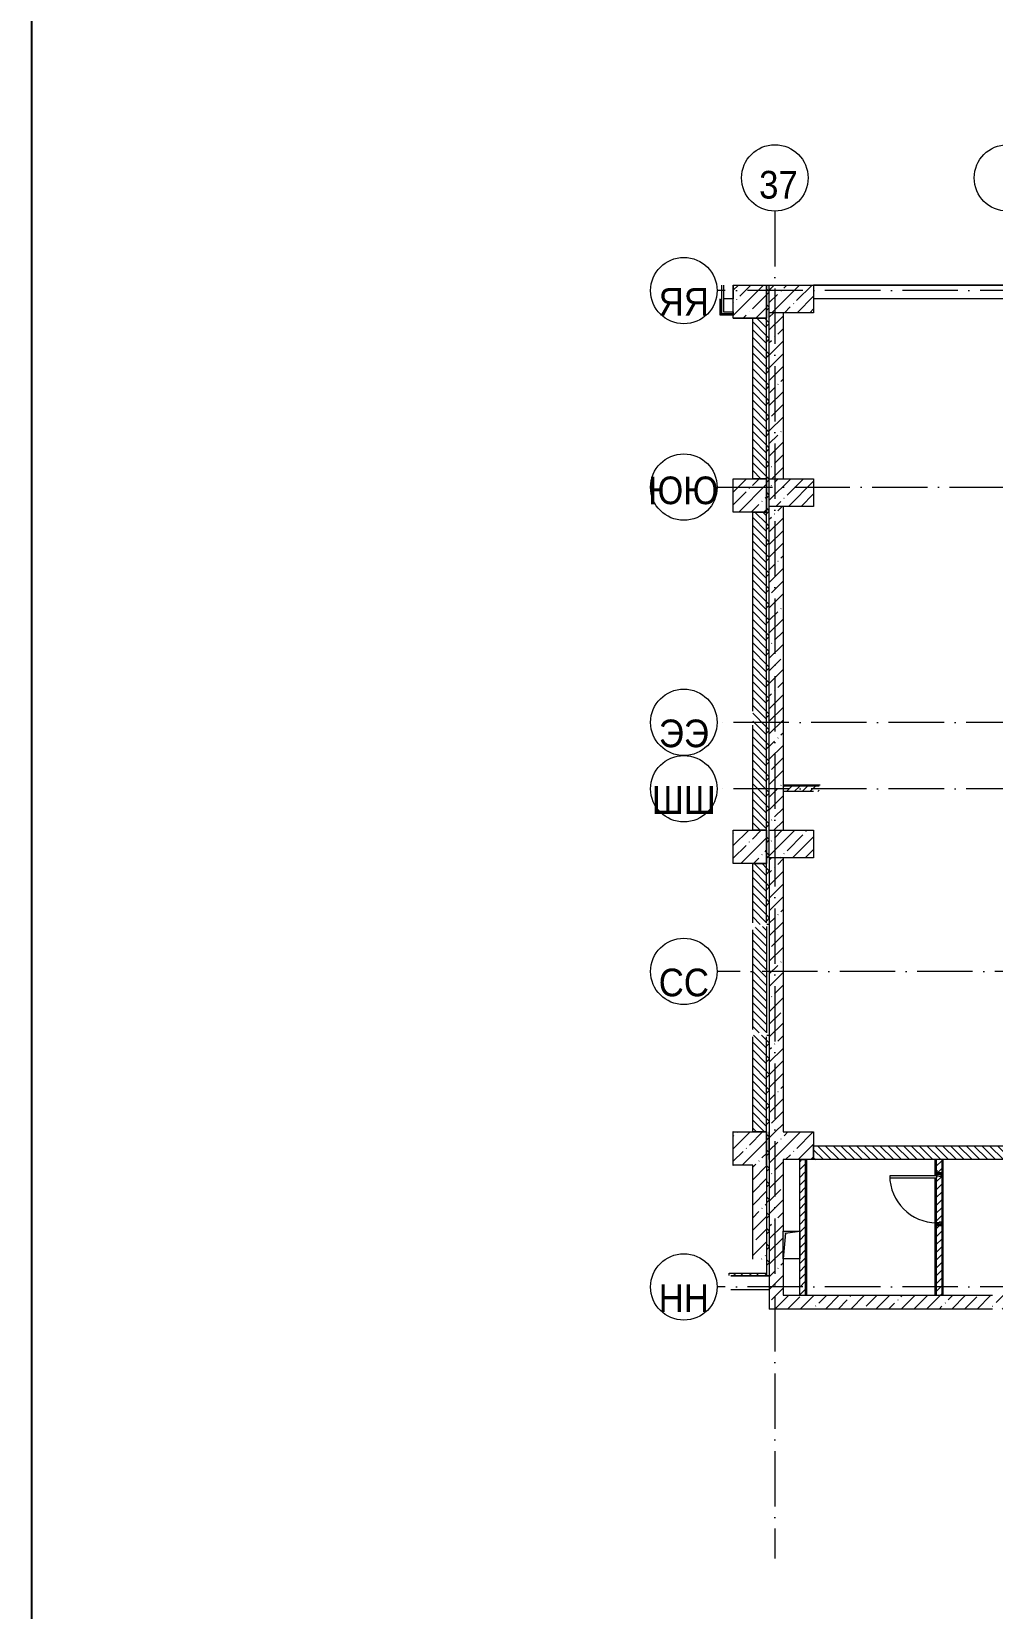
# Model space of a CAD drawing. Header units: millimetres. Extents: x -81576 to 1046824, y -248937 to 691537.
# Drawn here: x 556639 to 573993, y 66065 to 94554 of the extents above; entities that cross this region are included whole.
import ezdxf

# ---------------------------------------------------------------- set-up
doc = ezdxf.new("R2010")
doc.units = ezdxf.units.MM
doc.linetypes.add('50_200_ШТРИХ_1Т_ш5_п1_п1_', pattern=[1400, 1000, -200, 0, -200])
for name, color, linetype, lineweight in [('A-CLNG', 7, 'Continuous', 9), ('A-DOOR', 7, 'Continuous', 9), ('A-DOOR-1', 7, 'Continuous', 5), ('A-DOOR-FRAM', 7, 'Continuous', 9), ('A-DOOR-FRAM-1', 7, 'Continuous', 5), ('A-WALL', 7, 'Continuous', 5), ('A-WALL-FNSH-1', 7, 'Continuous', 5), ('I-WALL', 7, 'Continuous', 5), ('S-COLS', 7, 'Continuous', 9), ('S-COLS-1', 7, 'Continuous', 5)]:
    doc.layers.add(name, color=color, linetype=linetype, lineweight=lineweight)
for name, color, linetype, lineweight, true_color in [('A-GENM-1', 7, 'Continuous', 9, 0xaaaaaa), ('A-GENM-2', 7, 'Continuous', 20, 0xaaaaaa), ('A-WALL-1', 7, 'Continuous', 5, 0x77b143), ('I-WALL-2', 7, 'Continuous', 5, 0xff7d7d), ('M-EQPM-1', 7, 'Continuous', 9, 0xaaaaaa), ('M-EQPM-2', 7, 'Continuous', 9, 0xe2e2e2), ('Оси-1', 7, 'Continuous', 20, 0xaaaaaa), ('Оси-2', 7, 'Continuous', 9, 0xaaaaaa), ('Оси-3', 7, '50_200_ШТРИХ_1Т_ш5_п1_п1_', 9, 0xaaaaaa)]:
    doc.layers.add(name, color=color, linetype=linetype, lineweight=lineweight, true_color=true_color)
doc.styles.add('Arial', font='arial.ttf', dxfattribs={"width": 0.9, "height": 500})
pattern_1 = [(45, (519762.86, 4292.3), (-228.0985, 228.0985), []), (45, (519990.96, 4292.3), (-228.0985, 228.0985), [403.225, -80.645, 6.706, -73.939])]
pattern_2 = [(45, (519762.86, 4292.29), (-70.71068, 70.71068), [])]
pattern_3 = [(0, (519762.86, 4292.29), (406.4, 101.6), [6.706, -298.094, 6.706, -298.094, -1625.6]), (0, (519762.86, 4292.29), (406.4, 101.6), [-609.6, 6.706, -602.894, 6.706, -298.094, -711.2]), (0, (519762.86, 4292.29), (406.4, 101.6), [-1524, 6.706, -196.494, 6.706, -501.294]), (120, (519915.26, 4343.09), (-291.18818, 301.15272), [6.706, -298.094, 6.706, -298.094, -1625.6]), (120, (519915.26, 4343.09), (-291.18818, 301.15272), [-609.6, 6.706, -602.894, 6.706, -298.094, -711.2]), (120, (519915.26, 4343.09), (-291.18818, 301.15272), [-1524, 6.706, -196.494, 6.706, -501.294]), (240, (519966.06, 4546.29), (-115.21182, -402.75272), [6.706, -298.094, 6.706, -298.094, -1625.6]), (240, (519966.06, 4546.29), (-115.21182, -402.75272), [-609.6, 6.706, -602.894, 6.706, -298.094, -711.2]), (240, (519966.06, 4546.29), (-115.21182, -402.75272), [-1524, 6.706, -196.494, 6.706, -501.294])]
pattern_4 = [(135, (519762.86, 4292.29), (-70.71068, -70.71068), [])]
pattern_5 = [(45, (519762.86, 4292.29), (-141.42136, 141.42136), []), (135, (519762.86, 4292.29), (-141.42136, -141.42136), [])]

# ---------------------------------------------------------------- blocks, each defined once
blk = doc.blocks.new('BSC_Колонна _Прямоугольная - 500х800-V9-АИ_План потолка_1 этаж')
at = {"layer": 'S-COLS-1'}
h = blk.add_hatch(dxfattribs=at)
h.set_pattern_fill('FP_17', color=256, style=0, pattern_type=2)
h.set_pattern_definition([(315, (-85431.04, 50600), (228.0985, 228.0985), []), (315, (-85431.04, 50371.9), (228.0985, 228.0985), [403.225, -80.645, 6.706, -73.939])])
h.paths.add_polyline_path([(-250, 382), (-250, -400), (250, -400), (250, 400), (-250, 400)])
for p, q in [((-250, 400), (250, 400)), ((-250, -400), (-250, 400)), ((250, 400), (250, -400)), ((250, -400), (-250, -400))]:
    blk.add_line(p, q, dxfattribs=at)
blk = doc.blocks.new('110_Дверь_СКБ_1Ст1 - СОШ_Д-24_Дв_950x2100h_С_У и душ в комнате инструктора_ С_У медблока_ С_У персонала пищеблок-25939817-АИ_План потолка_1 этаж')
at = {"layer": 'A-DOOR-1'}
h = blk.add_hatch(dxfattribs=at)
h.set_pattern_fill('FP_117', color=256, style=0, pattern_type=2)
h.set_pattern_definition([(45, (-296.384, 134.685), (-14.1421, 14.1421), []), (135, (-296.384, 134.685), (-14.1421, -14.1421), [])])
h.paths.add_polyline_path([(-462.5, -40), (-437.5, -40), (-437.5, 40), (-462.5, 40)])
at = {"layer": 'A-DOOR-FRAM-1'}
h = blk.add_hatch(dxfattribs=at)
h.set_pattern_fill('FP_118', color=256, style=0, pattern_type=2)
h.set_pattern_definition([(135, (1826.41, 134.685), (-14.14214, -14.14214), []), (225, (1826.41, 134.685), (14.14214, -14.14214), [])])
h.paths.add_polyline_path([(462.5, -40), (487.5, -40), (487.5, 40), (462.5, 40)])
at = {"layer": 'A-DOOR'}
for p, q in [((437.5, 890), (397.5, 890)), ((397.5, 890), (397.5, 40)), ((437.5, 40), (437.5, 890)), ((397.5, 40), (437.5, 40))]:
    blk.add_line(p, q, dxfattribs=at)
at = {"layer": 'A-DOOR-1'}
blk.add_arc((437.5, 40), 850, 90, 180, dxfattribs=at)
at = {"layer": 'A-DOOR-FRAM'}
for p, q in [((-437.5, 40), (-462.5, 40)), ((-462.5, 40), (-462.5, -40)), ((-412.5, 40), (-437.5, 40)), ((-437.5, 40), (-437.5, -40)), ((-437.5, -40), (-437.5, 40)), ((-412.5, 0), (-412.5, 40)), ((-402.5, 0), (-412.5, 0)), ((-402.5, -40), (-402.5, 0)), ((437.5, 0), (427.5, 0)), ((427.5, 0), (427.5, -40)), ((437.5, 40), (437.5, 0)), ((462.5, 40), (437.5, 40)), ((462.5, -40), (462.5, 40)), ((487.5, 40), (462.5, 40)), ((462.5, 40), (462.5, -40)), ((487.5, -40), (487.5, 40)), ((-462.5, -40), (-437.5, -40)), ((-437.5, -40), (-402.5, -40)), ((427.5, -40), (462.5, -40)), ((462.5, -40), (487.5, -40))]:
    blk.add_line(p, q, dxfattribs=at)
blk = doc.blocks.new('BSC_Колонна _Прямоугольная - 500х800-V294-АИ_План потолка_1 этаж')
at = {"layer": 'S-COLS-1'}
h = blk.add_hatch(dxfattribs=at)
h.set_pattern_fill('FP_185', color=256, style=0, pattern_type=2)
h.set_pattern_definition([(315, (-81931.04, 50600), (228.0985, 228.0985), []), (315, (-81931.04, 50371.9), (228.0985, 228.0985), [403.225, -80.645, 6.706, -73.939])])
h.paths.add_polyline_path([(-250, 400), (-250, -400), (250, -400), (250, 400), (189, 400)])
for p, q in [((-250, 400), (250, 400)), ((-250, -400), (-250, 400)), ((250, 400), (250, -400)), ((250, -400), (-250, -400))]:
    blk.add_line(p, q, dxfattribs=at)
blk = doc.blocks.new('BSC_Колонна _Прямоугольная - 500х800-V295-АИ_План потолка_1 этаж')
at = {"layer": 'S-COLS-1'}
h = blk.add_hatch(dxfattribs=at)
h.set_pattern_fill('FP_186', color=256, style=0, pattern_type=2)
h.set_pattern_definition([(315, (-75581.04, 50600), (228.0985, 228.0985), []), (315, (-75581.04, 50371.9), (228.0985, 228.0985), [403.225, -80.645, 6.706, -73.939])])
h.paths.add_polyline_path([(-250, 400), (-250, -400), (250, -400), (250, 400)])
for p, q in [((-250, 400), (250, 400)), ((-250, -400), (-250, 400)), ((250, 400), (250, -400)), ((250, -400), (-250, -400))]:
    blk.add_line(p, q, dxfattribs=at)
blk = doc.blocks.new('Канал вертикальный прямоугольный - Шахта - значок проема-24087344-АИ_План потолка_1 этаж')
at = {"layer": 'M-EQPM-2'}
blk.add_hatch(color=256, dxfattribs=at).paths.add_polyline_path([(-150, 250), (-150, -250), (-110, 210), (150, 250), (-110, 250)])
at = {"layer": 'M-EQPM-1'}
for p, q in [((-150, -250), (-150, 250)), ((-150, 250), (150, 250)), ((-110, 210), (-150, -250)), ((-110, 210), (150, 250)), ((150, 250), (150, -250)), ((150, -250), (-150, -250))]:
    blk.add_line(p, q, dxfattribs=at)
blk = doc.blocks.new('Фахверк 100_16 - Фахверк 100_1-25916431-АИ_План потолка_1 этаж')
at = {"layer": 'A-GENM-2'}
for p, q in [((2175, 81411), (2175, 81466)), ((2175, 81466), (2200, 81466)), ((2180, 81411), (2175, 81411)), ((2200, 81461), (2180, 81461)), ((2180, 81461), (2180, 81411)), ((2280, 81466), (2285, 81466)), ((2280, 81411), (2280, 81461)), ((2285, 81411), (2280, 81411)), ((2285, 81466), (2285, 81411))]:
    blk.add_line(p, q, dxfattribs=at)
blk = doc.blocks.new('Ось сетки - Круг_Ø6_00__ISO-2_5_0_9K_-17386508-АИ_План потолка_1 этаж')
at = {"layer": 'Оси-1'}
blk.add_circle((0, 0), 3, dxfattribs=at)

msp = doc.modelspace()

# ---------------------------------------------------------------- hatches: boundary and pattern name
at = {"layer": 'A-WALL'}
h = msp.add_hatch(dxfattribs=at)
h.set_pattern_fill('FP_1', color=256, style=0, pattern_type=2)
h.set_pattern_definition(pattern_1)
h.paths.add_polyline_path([(569980.6, 71723.3), (570212.9, 71723.3), (570212.9, 74173), (569962.9, 74173), (569962.9, 71723.3)])
h.paths.add_polyline_path([(570212.9, 74673), (570212.9, 79623.3), (569962.9, 79623.3), (569962.9, 74673)])
h.paths.add_polyline_path([(570051.9, 80123.3), (570212.9, 80123.3), (570212.9, 85973.3), (569962.9, 85973.3), (569962.9, 80123.3)])
h.paths.add_polyline_path([(569962.9, 86473.3), (570212.9, 86473.3), (570212.9, 89473.3), (569962.9, 89473.3), (569962.9, 89129.5)])
h = msp.add_hatch(dxfattribs=at)
h.set_pattern_fill('FP_1', color=256, style=0, pattern_type=2)
h.set_pattern_definition(pattern_1)
h.paths.add_polyline_path([(569662.9, 72373.3), (569912.9, 72373.3), (569912.9, 74073), (569662.9, 74073), (569662.9, 72789.1)])
h = msp.add_hatch(dxfattribs=at)
h.set_pattern_fill('FP_1', color=256, style=0, pattern_type=2)
h.set_pattern_definition(pattern_1)
h.paths.add_polyline_path([(577387.9, 71473.3), (577387.9, 71723.3), (575147.7, 71723.3), (575147.7, 71473.3), (577068.3, 71473.3)])
h.paths.add_polyline_path([(569962.9, 71473.3), (573997.7, 71473.3), (573997.7, 71723.3), (569962.9, 71723.3), (569962.9, 71573.3)])
h.paths.add_polyline_path([(574107.7, 71473.3), (575047.7, 71473.3), (575047.7, 71513.3), (575037.7, 71513.3), (575037.7, 71553.3), (575082.7, 71553.3), (575082.7, 71723.3), (574062.7, 71723.3), (574062.7, 71553.3), (574107.7, 71553.3), (574107.7, 71513.3), (574097.7, 71513.3), (574097.7, 71473.3)])
at = {"layer": 'A-WALL-1'}
for points in [[(569097.9, 89455.6), (569097.9, 89723.3), (569072.9, 89723.3), (569072.9, 89455.6)], [(569097.9, 89430.6), (569312.9, 89430.6), (569312.9, 89455.6), (569072.9, 89455.6), (569072.9, 89430.6)]]:
    msp.add_hatch(color=256, dxfattribs=at).paths.add_polyline_path(points)
at = {"layer": 'I-WALL'}
h = msp.add_hatch(dxfattribs=at)
h.set_pattern_fill('FP_123', color=256, style=0, pattern_type=2)
h.set_pattern_definition(pattern_5)
h.paths.add_polyline_path([(569962.9, 78423.3), (569962.9, 89973.3), (569912.9, 89973), (569912.9, 78453.3), (569920.9, 78453.3), (569920.9, 78423.3)])
h = msp.add_hatch(dxfattribs=at)
h.set_pattern_fill('FP_2', color=256, style=0, pattern_type=2)
h.set_pattern_definition(pattern_4)
h.paths.add_polyline_path([(569912.9, 74673), (569912.9, 76423.3), (569662.9, 76423.3), (569662.9, 74673)])
h.paths.add_polyline_path([(569742.9, 76463.3), (569912.9, 76463.3), (569912.9, 78383.3), (569742.9, 78383.3), (569742.9, 78363.3), (569712.9, 78363.3), (569712.9, 78373.3), (569662.9, 78373.3), (569662.9, 76473.3), (569712.9, 76473.3), (569712.9, 76483.3), (569742.9, 76483.3), (569742.9, 76473.3)])
h.paths.add_polyline_path([(569662.9, 78423.3), (569912.9, 78423.3), (569912.9, 79523), (569662.9, 79523), (569662.9, 78453.3)])
h.paths.add_polyline_path([(569662.9, 80123), (569912.9, 80123), (569912.9, 85873.3), (569662.9, 85873.3), (569662.9, 80275.3)])
h.paths.add_polyline_path([(569662.9, 86473.3), (569912.9, 86473.3), (569912.9, 89373), (569662.9, 89373), (569662.9, 89129.5)])
h = msp.add_hatch(dxfattribs=at)
h.set_pattern_fill('FP_4', color=256, style=0, pattern_type=2)
h.set_pattern_definition(pattern_2)
h.paths.add_polyline_path([(570862.9, 80823.3), (570862.9, 80923.3), (570212.9, 80923.3), (570212.9, 80823.3), (570762.9, 80823.3)])
h = msp.add_hatch(dxfattribs=at)
h.set_pattern_fill('FP_123', color=256, style=0, pattern_type=2)
h.set_pattern_definition(pattern_5)
h.paths.add_polyline_path([(569912.9, 72073.3), (569962.9, 72073.3), (569962.9, 76423.3), (569920.9, 76423.3), (569920.9, 76393.3), (569912.9, 76393.3), (569912.9, 72083.3)])
h = msp.add_hatch(dxfattribs=at)
h.set_pattern_fill('FP_2', color=256, style=0, pattern_type=2)
h.set_pattern_definition(pattern_4)
h.paths.add_polyline_path([(577234.8, 74173), (577522.9, 74173), (577522.9, 74423), (577012.9, 74423), (577012.9, 74173), (577068.3, 74173)])
h.paths.add_polyline_path([(573835.2, 74173), (576512.9, 74173), (576512.9, 74423), (570762.9, 74423), (570762.9, 74173), (573097.7, 74173)])
h = msp.add_hatch(dxfattribs=at)
h.set_pattern_fill('FP_4', color=256, style=0, pattern_type=2)
h.set_pattern_definition(pattern_2)
h.paths.add_polyline_path([(570512.9, 71723.3), (570612.9, 71723.3), (570612.9, 74173), (570512.9, 74173), (570512.9, 71874)])
h = msp.add_hatch(dxfattribs=at)
h.set_pattern_fill('FP_4', color=256, style=0, pattern_type=2)
h.set_pattern_definition(pattern_2)
h.paths.add_polyline_path([(572987.7, 73883.3), (572987.7, 73933.3), (573067.7, 73933.3), (573067.7, 73873.3), (573027.7, 73873.3), (573027.7, 73883.3)])
h.paths.add_polyline_path([(573077.7, 71723.3), (573077.7, 74173), (572977.7, 74173), (572977.7, 73883.3), (572987.7, 73883.3), (572987.7, 73843.3), (572977.7, 73843.3), (572977.7, 71723.3)])
h.paths.add_polyline_path([(573067.7, 72983.3), (572987.7, 72983.3), (572987.7, 73033.3), (573027.7, 73033.3), (573027.7, 73043.3), (573067.7, 73043.3), (573067.7, 73008.3)])
h = msp.add_hatch(dxfattribs=at)
h.set_pattern_fill('FP_123', color=256, style=0, pattern_type=2)
h.set_pattern_definition(pattern_5)
h.paths.add_polyline_path([(569912.9, 72073.3), (569912.9, 72123.3), (569237.9, 72123.3), (569237.9, 72081.3), (569267.9, 72081.3), (569267.9, 72073.3)])
at = {"layer": 'I-WALL-2'}
h = msp.add_hatch(dxfattribs=at)
h.set_pattern_fill('FP_3', color=256, style=0, pattern_type=2)
h.set_pattern_definition(pattern_3)
h.paths.add_polyline_path([(570882.9, 80923.3), (570882.9, 80943.3), (570212.9, 80943.3), (570212.9, 80923.3), (570862.9, 80923.3)])
h = msp.add_hatch(dxfattribs=at)
h.set_pattern_fill('FP_3', color=256, style=0, pattern_type=2)
h.set_pattern_definition(pattern_3)
h.paths.add_polyline_path([(570632.9, 71723.3), (570632.9, 74173), (570612.9, 74173), (570612.9, 71723.3)])
h = msp.add_hatch(dxfattribs=at)
h.set_pattern_fill('FP_3', color=256, style=0, pattern_type=2)
h.set_pattern_definition(pattern_3)
h.paths.add_polyline_path([(572977.7, 71723.3), (572977.7, 73843.3), (572957.7, 73843.3), (572957.7, 71723.3)])
h.paths.add_polyline_path([(572957.7, 73883.3), (572977.7, 73883.3), (572977.7, 74173), (572957.7, 74173), (572957.7, 74162.7)])
h = msp.add_hatch(dxfattribs=at)
h.set_pattern_fill('FP_3', color=256, style=0, pattern_type=2)
h.set_pattern_definition(pattern_3)
h.paths.add_polyline_path([(573097.7, 71723.3), (573097.7, 74173), (573077.7, 74171.5), (573077.7, 71723.3)])
at = {"layer": 'S-COLS-1'}
h = msp.add_hatch(dxfattribs=at)
h.set_pattern_fill('FP_1', color=256, style=0, pattern_type=2)
h.set_pattern_definition(pattern_1)
h.paths.add_polyline_path([(569662.9, 89373.3), (569912.9, 89373.3), (569912.9, 89973.3), (569312.9, 89973), (569312.9, 89373.3), (569662.8, 89373.3)])
h = msp.add_hatch(dxfattribs=at)
h.set_pattern_fill('FP_1', color=256, style=0, pattern_type=2)
h.set_pattern_definition(pattern_1)
h.paths.add_polyline_path([(569312.9, 85873.3), (569912.9, 85873.3), (569912.9, 86473.3), (569312.9, 86473.3)])
h = msp.add_hatch(dxfattribs=at)
h.set_pattern_fill('FP_1', color=256, style=0, pattern_type=2)
h.set_pattern_definition(pattern_1)
h.paths.add_polyline_path([(569662.9, 79523), (569912.9, 79523), (569912.9, 80123), (569312.9, 80123), (569312.9, 79523)])
h = msp.add_hatch(dxfattribs=at)
h.set_pattern_fill('FP_1', color=256, style=0, pattern_type=2)
h.set_pattern_definition(pattern_1)
h.paths.add_polyline_path([(569312.9, 74073), (569912.9, 74073), (569912.9, 74673), (569312.9, 74673), (569312.9, 74423)])
h = msp.add_hatch(dxfattribs=at)
h.set_pattern_fill('FP_1', color=256, style=0, pattern_type=2)
h.set_pattern_definition(pattern_1)
h.paths.add_polyline_path([(570512.9, 74173), (570762.9, 74173), (570762.9, 74673), (569962.9, 74673), (569962.9, 74173), (570212.9, 74173)])

# ---------------------------------------------------------------- linework, layer by layer
msp.add_lwpolyline([(556639.4, -248936.7), (1046823.5, -248936.7), (1046823.5, 111143.5), (556639.4, 111143.5)], close=True)
at = {"layer": 'A-CLNG'}
for p, q in [((569312.9, 89373), (569662.9, 89373)), ((569312.9, 74673), (569302.9, 74673)), ((569302.9, 74673), (569302.9, 74073)), ((569302.9, 74073), (569312.9, 74073))]:
    msp.add_line(p, q, dxfattribs=at)
at = {"layer": 'A-WALL'}
for p, q in [((569097.9, 89973.3), (569097.9, 89455.6)), ((569132.9, 89973.3), (569132.9, 89490.6)), ((569312.9, 89973.3), (569312.9, 89723.3)), ((569912.9, 78453.3), (569912.9, 89973.3)), ((569912.9, 89973.3), (569962.9, 89973.3)), ((570762.9, 89973.3), (576512.9, 89973.3)), ((569312.9, 89455.6), (569097.9, 89455.6)), ((569312.9, 89723.3), (569132.9, 89723.3)), ((569132.9, 89490.6), (569312.9, 89490.6)), ((569312.9, 89490.6), (569312.9, 89455.6)), ((569962.9, 86473.3), (569962.9, 89473.3)), ((570212.9, 89473.3), (570212.9, 86473.3)), ((576512.9, 89723.3), (570762.9, 89723.3)), ((569662.9, 86473.3), (569662.9, 89373)), ((569662.9, 89373), (569912.9, 89373)), ((569912.9, 86473.3), (569662.9, 86473.3)), ((569662.9, 82273.3), (569662.9, 85873.3)), ((569662.9, 85873.3), (569912.9, 85873.3)), ((569962.9, 80123.3), (569962.9, 85973.3)), ((570212.9, 85973.3), (570212.9, 80123.3)), ((569662.9, 80123), (569662.9, 82023.3)), ((570862.9, 80923.3), (570212.9, 80923.3)), ((569912.9, 80123), (569662.9, 80123)), ((569662.9, 78453.3), (569662.9, 79523)), ((569662.9, 79523), (569912.9, 79523)), ((569962.9, 79623.3), (569962.9, 71473.3)), ((570212.9, 79623.3), (570212.9, 74673)), ((569912.9, 78383.3), (569912.9, 76463.3)), ((569962.9, 78423.3), (569920.9, 78423.3)), ((569662.9, 76523.3), (569662.9, 78323.3)), ((569662.9, 74673), (569662.9, 76393.3)), ((569912.9, 74073), (569912.9, 76393.3)), ((569920.9, 76423.3), (569962.9, 76423.3)), ((569912.9, 74673), (569662.9, 74673)), ((570762.9, 74423), (576512.9, 74423)), ((570762.9, 74173), (570762.9, 74423)), ((569662.9, 72373.3), (569662.9, 74073)), ((569912.9, 74073), (569912.9, 72073.3)), ((570212.9, 74173), (570212.9, 72883.3)), ((570612.9, 74173), (570612.9, 71723.3)), ((576512.9, 74173), (570762.9, 74173)), ((572977.7, 74173), (572977.7, 73883.3)), ((573077.7, 74173), (573077.7, 71723.3)), ((572977.7, 73843.3), (572977.7, 71723.3)), ((570212.9, 72383.3), (570212.9, 71723.3)), ((569237.9, 72081.3), (569237.9, 72123.3)), ((569237.9, 72123.3), (569912.9, 72123.3)), ((569267.9, 72073.3), (569962.9, 72073.3)), ((569962.9, 72073.3), (569267.9, 72073.3)), ((569962.9, 71823.3), (569267.9, 71823.3)), ((570212.9, 71723.3), (573992.7, 71723.3)), ((573992.7, 71473.3), (569962.9, 71473.3))]:
    msp.add_line(p, q, dxfattribs=at)
at = {"layer": 'A-WALL-FNSH-1'}
for p, q in [((595072.5, 89973.3), (570762.9, 89973.3)), ((569072.9, 89430.6), (569072.9, 89723.3)), ((569312.9, 89455.6), (569312.9, 89430.6)), ((569312.9, 89430.6), (569072.9, 89430.6)), ((570212.9, 80943.3), (570882.9, 80943.3)), ((570762.9, 80823.3), (570212.9, 80823.3)), ((570512.9, 71723.3), (570512.9, 74173)), ((570512.9, 74173), (570632.9, 74173)), ((570632.9, 74173), (570632.9, 71723.3)), ((572957.7, 73883.3), (572957.7, 74173)), ((573097.7, 74173), (573097.7, 71723.3)), ((572957.7, 71723.3), (572957.7, 73843.3))]:
    msp.add_line(p, q, dxfattribs=at)
at = {"layer": 'S-COLS'}
for p, q in [((569312.9, 89723.3), (569312.9, 89973.3)), ((569662.9, 86473.3), (569912.9, 86473.3)), ((569912.9, 85873.3), (569662.9, 85873.3)), ((569662.9, 80123), (569912.9, 80123)), ((569912.9, 79523), (569662.9, 79523)), ((570762.9, 74423), (570762.9, 74173))]:
    msp.add_line(p, q, dxfattribs=at)
at = {"layer": 'S-COLS-1'}
for p, q in [((569312.9, 89973.3), (569912.9, 89973.3)), ((569912.9, 89973.3), (569912.9, 89373.3)), ((569312.9, 89373.3), (569312.9, 89723.3)), ((569912.9, 89373.3), (569312.9, 89373.3)), ((569312.9, 85873.3), (569312.9, 86473.3)), ((569312.9, 86473.3), (569662.9, 86473.3)), ((569912.9, 86473.3), (569912.9, 85873.3)), ((569662.9, 85873.3), (569312.9, 85873.3)), ((569312.9, 79523), (569312.9, 80123)), ((569312.9, 80123), (569662.9, 80123)), ((569912.9, 80123), (569912.9, 79523)), ((569662.9, 79523), (569312.9, 79523)), ((569312.9, 74073), (569312.9, 74673)), ((569312.9, 74673), (569912.9, 74673)), ((569912.9, 74673), (569912.9, 74073)), ((569962.9, 74173), (569962.9, 74673)), ((570212.9, 74673), (570762.9, 74673)), ((570762.9, 74673), (570762.9, 74423)), ((569662.9, 74073), (569312.9, 74073)), ((570762.9, 74173), (570212.9, 74173))]:
    msp.add_line(p, q, dxfattribs=at)
at = {"layer": 'Оси-3'}
for p, q in [((570062.9, 91309.8), (570062.9, 66964.8)), ((597170, 89873.3), (569019.8, 89873.3)), ((569019.8, 86323), (597170, 86323)), ((596920, 82073.3), (569019.8, 82073.3)), ((596920, 80873.3), (569019.8, 80873.3)), ((598837.1, 77573.3), (569019.8, 77573.3)), ((597170, 71873.3), (569019.8, 71873.3))]:
    msp.add_line(p, q, dxfattribs=at)

# ---------------------------------------------------------------- block references
at = {"layer": 'A-DOOR', "rotation": 89.99999999999982}
msp.add_blockref('110_Дверь_СКБ_1Ст1 - СОШ_Д-24_Дв_950x2100h_С_У и душ в комнате инструктора_ С_У медблока_ С_У персонала пищеблок-25939817-АИ_План потолка_1 этаж', (573027.7, 73445.8), dxfattribs=at)
at = {"layer": 'A-GENM-1', "rotation": 180}
msp.add_blockref('Фахверк 100_16 - Фахверк 100_1-25916431-АИ_План потолка_1 этаж', (575267.8, 155394.4), dxfattribs=at)
at = {"layer": 'M-EQPM-1'}
msp.add_blockref('Канал вертикальный прямоугольный - Шахта - значок проема-24087344-АИ_План потолка_1 этаж', (570362.9, 72633.3), dxfattribs=at)
at = {"layer": 'S-COLS', "rotation": 89.9999999999999}
for name, p in [('BSC_Колонна _Прямоугольная - 500х800-V9-АИ_План потолка_1 этаж', (570362.9, 89723.3)), ('BSC_Колонна _Прямоугольная - 500х800-V294-АИ_План потолка_1 этаж', (570362.9, 86223.3)), ('BSC_Колонна _Прямоугольная - 500х800-V295-АИ_План потолка_1 этаж', (570362.9, 79873.3))]:
    msp.add_blockref(name, p, dxfattribs=at)
at = {"layer": 'Оси-1', "xscale": 199.9999999999999, "yscale": 199.9999999999999, "zscale": 199.9999999999999}
for p, rotation in [((570062.9, 91909.8), 180), ((574262.9, 91909.8), 180), ((568419.8, 89873.3), 89.9999999999998), ((568419.8, 86323), 269.9999999999995), ((568419.8, 82073.3), 89.99999999999982), ((568419.8, 80873.3), 89.9999999999998), ((568419.8, 77573.3), 89.99999999999982), ((568419.8, 71873.3), 89.9999999999998)]:
    msp.add_blockref('Ось сетки - Круг_Ø6_00__ISO-2_5_0_9K_-17386508-АИ_План потолка_1 этаж', p, dxfattribs=dict(at, rotation=rotation))

# ---------------------------------------------------------------- texts
at = {"layer": 'Оси-2', "char_height": 500, "attachment_point": 5, "line_spacing_factor": 0.936439, "style": 'Arial'}
for s, insert, width in [('\\pxqc,t4.572,9.144,13.716,18.288,22.86,27.432,32.004,36.576,41.148,45.72,50.292,54.864,59.436,64.008,68.58,73.152,77.724,82.296,86.868,91.44,96.012,100.584,105.156,109.728,114.3,118.872,123.444,128.016,132.588,137.16,141.732,146.304;{37}', (570128, 91782.6), 702), ('\\pxqc,t4.572,9.144,13.716,18.288,22.86,27.432,32.004,36.576,41.148,45.72,50.292,54.864,59.436,64.008,68.58,73.152,77.724,82.296,86.868,91.44,96.012,100.584,105.156,109.728,114.3,118.872,123.444,128.016,132.588,137.16,141.732,146.304;{ЯЯ}', (568419.6, 89670.4), 916.2), ('\\pxqc,t4.572,9.144,13.716,18.288,22.86,27.432,32.004,36.576,41.148,45.72,50.292,54.864,59.436,64.008,68.58,73.152,77.724,82.296,86.868,91.44,96.012,100.584,105.156,109.728,114.3,118.872,123.444,128.016,132.588,137.16,141.732,146.304;{ЮЮ}', (568409.3, 86261.2), 1297.8), ('\\pxqc,t4.572,9.144,13.716,18.288,22.86,27.432,32.004,36.576,41.148,45.72,50.292,54.864,59.436,64.008,68.58,73.152,77.724,82.296,86.868,91.44,96.012,100.584,105.156,109.728,114.3,118.872,123.444,128.016,132.588,137.16,141.732,146.304;{ЭЭ}', (568419.6, 81870.4), 916.2), ('\\pxqc,t4.572,9.144,13.716,18.288,22.86,27.432,32.004,36.576,41.148,45.72,50.292,54.864,59.436,64.008,68.58,73.152,77.724,82.296,86.868,91.44,96.012,100.584,105.156,109.728,114.3,118.872,123.444,128.016,132.588,137.16,141.732,146.304;{ШШ}', (568418.7, 80670.4), 1179), ('\\pxqc,t4.572,9.144,13.716,18.288,22.86,27.432,32.004,36.576,41.148,45.72,50.292,54.864,59.436,64.008,68.58,73.152,77.724,82.296,86.868,91.44,96.012,100.584,105.156,109.728,114.3,118.872,123.444,128.016,132.588,137.16,141.732,146.304;{СС}', (568419.6, 77370.4), 916.2), ('\\pxqc,t4.572,9.144,13.716,18.288,22.86,27.432,32.004,36.576,41.148,45.72,50.292,54.864,59.436,64.008,68.58,73.152,77.724,82.296,86.868,91.44,96.012,100.584,105.156,109.728,114.3,118.872,123.444,128.016,132.588,137.16,141.732,146.304;{НН}', (568419.6, 71670.4), 916.2)]:
    msp.add_mtext(s, dxfattribs=dict(at, insert=insert, width=width))

doc.saveas('drawing.dxf')
